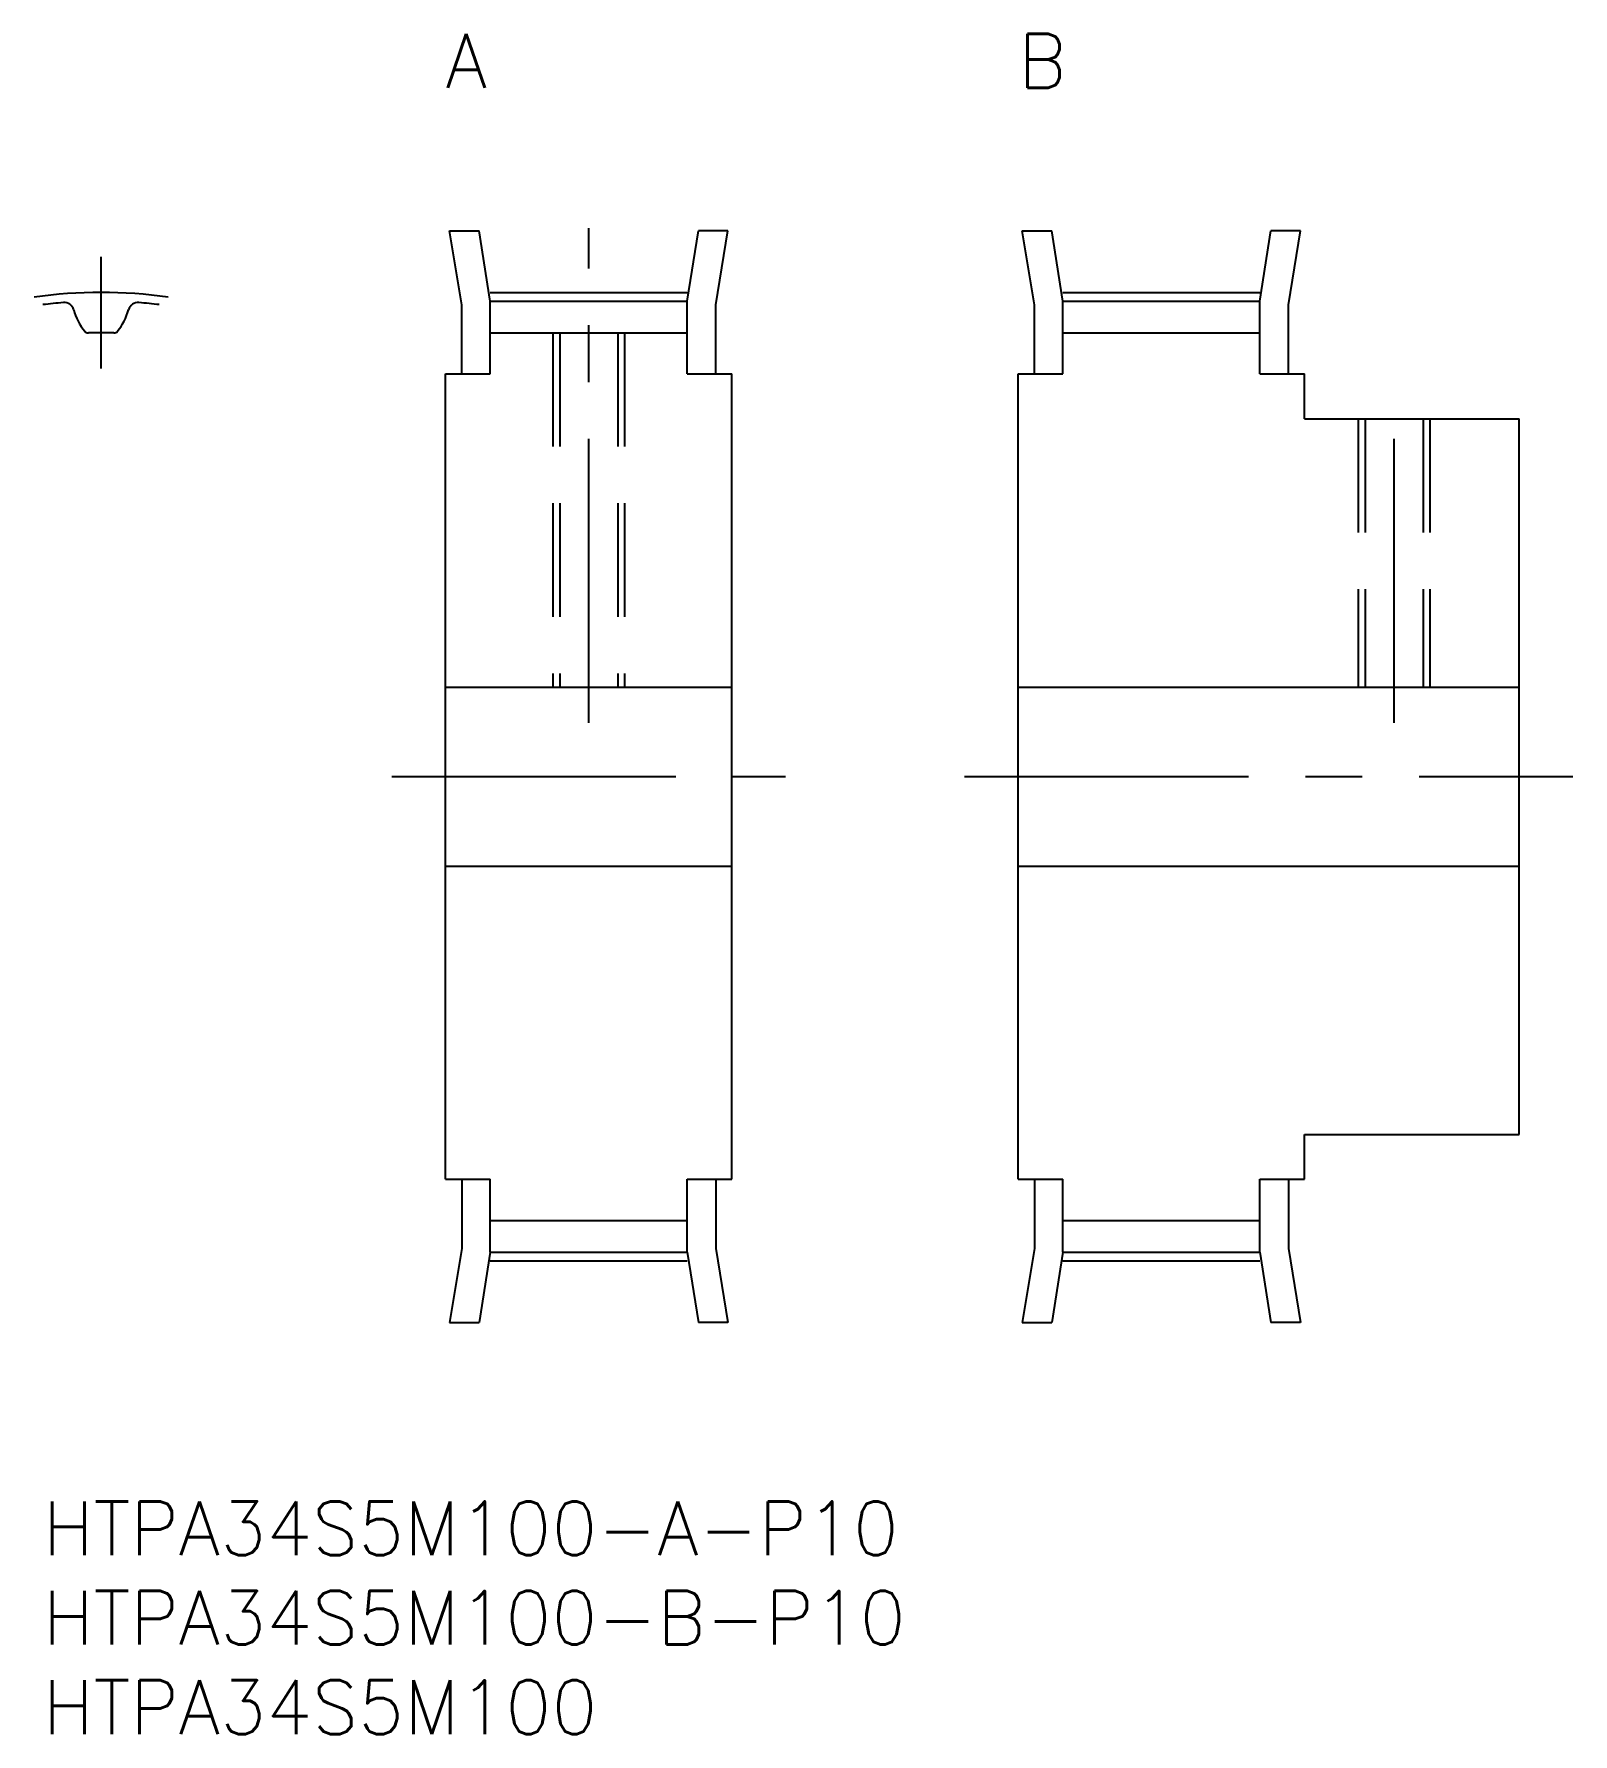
# Model space of a CAD drawing. Extents: x -0.5 to 85.5, y -13 to 82.
import ezdxf

# ---------------------------------------------------------------- set-up
doc = ezdxf.new("R2010")
doc.units = 0
doc.header["$LTSCALE"] = 0.5
doc.linetypes.add('CENTER', pattern=[50.8, 31.75, -6.35, 6.35, -6.35])
doc.linetypes.add('DASHED', pattern=[19.05, 12.7, -6.35])
for name, color, linetype in [('MSM_CENTER', 1, 'CENTER'), ('MSM_CONTINUOUS', 7, 'CONTINUOUS'), ('MSM_DASHED', 4, 'DASHED'), ('MSM_PART_NUMBER', 7, 'CONTINUOUS')]:
    doc.layers.add(name, color=color, linetype=linetype)
doc.styles.get("Standard").update_dxf_attribs({"font": 'txt.shx', "height": 3, "bigfont": 'bigfont.shx'})

# ---------------------------------------------------------------- blocks, each defined once
blk = doc.blocks.new('*U3')
at = {"layer": 'MSM_PART_NUMBER'}
blk.add_text('HTPA34S5M100-A-P10', height=3, dxfattribs=at).set_placement((0, -3))
blk = doc.blocks.new('*U4')
at = {"layer": 'MSM_PART_NUMBER'}
blk.add_text('HTPA34S5M100-B-P10', height=3, dxfattribs=at).set_placement((0, -8))
blk = doc.blocks.new('*U5')
at = {"layer": 'MSM_PART_NUMBER'}
blk.add_text('HTPA34S5M100', height=3, dxfattribs=at).set_placement((0, -13))
blk = doc.blocks.new('*U6')
at = {"layer": 'MSM_PART_NUMBER'}
blk.add_text('A', height=3, dxfattribs=at).set_placement((22.5, 79))
blk = doc.blocks.new('*U7')
at = {"layer": 'MSM_PART_NUMBER'}
blk.add_text('B', height=3, dxfattribs=at).set_placement((54.5, 79))

msp = doc.modelspace()

# ---------------------------------------------------------------- linework, layer by layer
at = {"layer": 'MSM_CENTER'}
for p, q in [((30.5, 43.5), (30.5, 71.15)), ((3.25, 63.305), (3.25, 69.555)), ((25, 67.555), (36, 67.555)), ((57, 67.555), (68, 67.555)), ((75.5, 43.5), (75.5, 62.5)), ((19.5, 40.5), (41.5, 40.5)), ((51.5, 40.5), (85.5, 40.5)), ((25, 13.445), (36, 13.445)), ((57, 13.445), (68, 13.445))]:
    msp.add_line(p, q, dxfattribs=at)
msp.add_arc((3.25, 40.5), 27.055, 82.03278, 97.96722, dxfattribs=at)
at = {"layer": 'MSM_CONTINUOUS'}
for p, q in [((23.4, 66.864), (22.719, 71)), ((22.719, 71), (24.376, 71)), ((25, 67.075), (24.376, 71)), ((36, 67.075), (36.624, 71)), ((38.281, 71), (36.624, 71)), ((37.6, 66.864), (38.281, 71)), ((55.4, 66.864), (54.719, 71)), ((54.719, 71), (56.376, 71)), ((57, 67.075), (56.376, 71)), ((68, 67.075), (68.624, 71)), ((70.281, 71), (68.624, 71)), ((69.6, 66.864), (70.281, 71)), ((23.4, 63), (23.4, 66.864)), ((25, 63), (25, 67.075)), ((25, 67.075), (36, 67.075)), ((36, 63), (36, 67.075)), ((37.6, 63), (37.6, 66.864)), ((55.4, 63), (55.4, 66.864)), ((57, 67.075), (68, 67.075)), ((57, 63), (57, 67.075)), ((68, 63), (68, 67.075)), ((69.6, 63), (69.6, 66.864)), ((25, 65.305), (36, 65.305)), ((57, 65.305), (68, 65.305)), ((22.5, 18), (22.5, 63)), ((22.5, 63), (25, 63)), ((36, 63), (38.5, 63)), ((38.5, 18), (38.5, 63)), ((54.5, 63), (57, 63)), ((54.5, 18), (54.5, 63)), ((68, 63), (70.5, 63)), ((70.5, 60.5), (70.5, 63)), ((70.5, 60.5), (82.5, 60.5)), ((82.5, 20.5), (82.5, 60.5)), ((22.5, 45.5), (38.5, 45.5)), ((54.5, 45.5), (82.5, 45.5)), ((22.5, 35.5), (38.5, 35.5)), ((54.5, 35.5), (82.5, 35.5)), ((70.5, 20.5), (82.5, 20.5)), ((70.5, 18), (70.5, 20.5)), ((22.5, 18), (25, 18)), ((23.4, 18), (23.4, 14.136)), ((25, 13.925), (25, 18)), ((36, 13.925), (36, 18)), ((36, 18), (38.5, 18)), ((37.6, 18), (37.6, 14.136)), ((54.5, 18), (57, 18)), ((55.4, 18), (55.4, 14.136)), ((57, 13.925), (57, 18)), ((68, 13.925), (68, 18)), ((68, 18), (70.5, 18)), ((69.6, 18), (69.6, 14.136)), ((25, 15.695), (36, 15.695)), ((57, 15.695), (68, 15.695)), ((23.4, 14.136), (22.719, 10)), ((25, 13.925), (24.376, 10)), ((25, 13.925), (36, 13.925)), ((36, 13.925), (36.624, 10)), ((37.6, 14.136), (38.281, 10)), ((55.4, 14.136), (54.719, 10)), ((57, 13.925), (56.376, 10)), ((57, 13.925), (68, 13.925)), ((68, 13.925), (68.624, 10)), ((69.6, 14.136), (70.281, 10)), ((22.719, 10), (24.376, 10)), ((38.281, 10), (36.624, 10)), ((54.719, 10), (56.376, 10)), ((70.281, 10), (68.624, 10))]:
    msp.add_line(p, q, dxfattribs=at)
for centre, radius, start, end in [((3.25, 40.5), 26.575, 94.54758, 97.02459), ((1.187, 66.443), 0.55, 15.35617, 94.54758), ((4.875, 67.456), 3.275, 195.35617, 219.18653), ((1.625, 67.456), 3.275, 320.81347, 344.64383), ((5.313, 66.443), 0.55, 85.45242, 164.64383), ((3.25, 40.5), 26.575, 82.97541, 85.45242), ((2.53, 65.545), 0.25, 219.18653, 271.64594), ((3.25, 40.5), 24.805, 88.35406, 91.64594), ((3.97, 65.545), 0.25, 268.35406, 320.81347)]:
    msp.add_arc(centre, radius, start, end, dxfattribs=at)
at = {"layer": 'MSM_DASHED'}
for p, q in [((28.5, 65.305), (28.5, 45.5)), ((28.879, 65.305), (28.879, 45.5)), ((32.121, 65.305), (32.121, 45.5)), ((32.5, 65.305), (32.5, 45.5)), ((73.5, 60.5), (73.5, 45.5)), ((73.879, 60.5), (73.879, 45.5)), ((77.121, 60.5), (77.121, 45.5)), ((77.5, 60.5), (77.5, 45.5))]:
    msp.add_line(p, q, dxfattribs=at)

# ---------------------------------------------------------------- block references
at = {"layer": 'MSM_CONTINUOUS'}
for name in ['*U6', '*U7', '*U3', '*U4', '*U5']:
    msp.add_blockref(name, (0, 0), dxfattribs=at)

doc.saveas('drawing.dxf')
